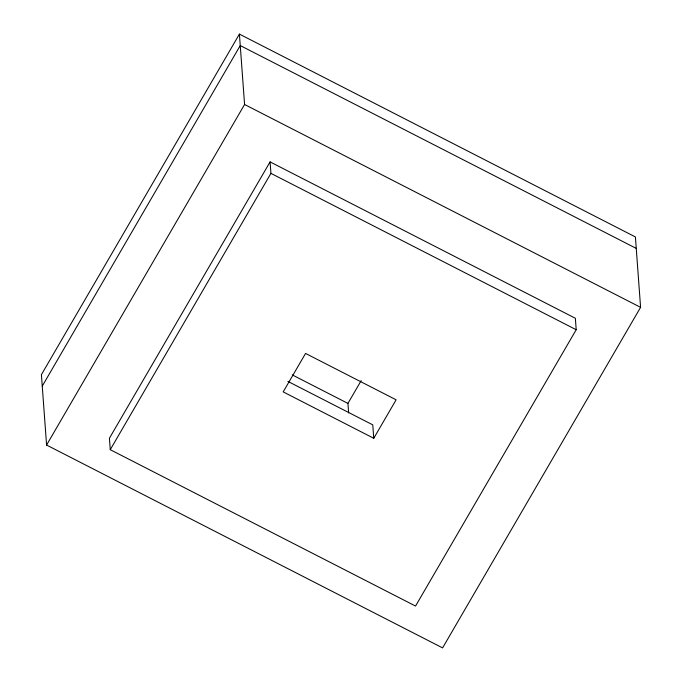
<?xml version="1.0" encoding="UTF-8"?>
<svg xmlns="http://www.w3.org/2000/svg" width="682" height="682" viewBox="0 0 682 682"><rect width="100%" height="100%" fill="white"/><g stroke="black" fill="none" stroke-linecap="round" stroke-linejoin="round"><path stroke-width="1.02" d="M239.408 34.1L41.414 374.657L46.581 445.048L442.592 647.9L640.586 307.343L635.419 236.952L239.408 34.1L244.582 104.491L46.581 445.048M42.25 386.114L240.252 45.558L636.263 248.41M270.081 161.89L109.427 438.228L110.262 449.685L415.543 606.059L576.205 329.73L575.361 318.272L270.081 161.89L270.925 173.356L110.262 449.685M348.63 412.908L347.931 403.412L361.17 380.641M373.753 438.287L396.123 399.814L305.562 353.429L283.192 391.894L373.753 438.287L372.773 424.86L287.872 381.374M244.582 104.491L640.586 307.343M270.925 173.356L576.205 329.73M292.28 374.904L347.931 403.412"/></g></svg>
